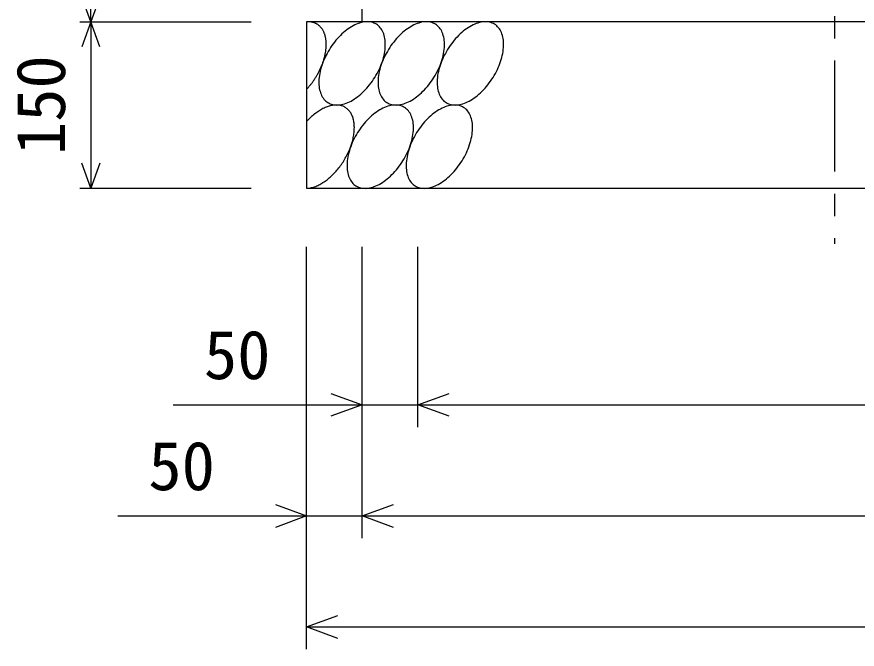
# Model space of a CAD drawing. Units: millimetres, scale not verified. Extents: x -16800 to 16800, y -5940 to 5940.
# Drawn here: x 6114 to 6870, y 2321 to 2890 of the extents above; entities that cross this region are included whole.
import ezdxf
from ezdxf.enums import TextEntityAlignment as Align

# ---------------------------------------------------------------- set-up
doc = ezdxf.new("R2010")
doc.units = ezdxf.units.MM
doc.header["$LTSCALE"] = 20
doc.linetypes.add('CHAIN1', pattern=[8, 5, -1, 1, -1])
for name, color, linetype, lineweight in [('0-0_DIM', 7, 'Continuous', 25), ('0-2_HATCH', 6, 'Continuous', 25), ('0-5_OUTLINE', 3, 'Continuous', 25)]:
    doc.layers.add(name, color=color, linetype=linetype, lineweight=lineweight)
doc.styles.add('ＭＳ ゴシック', font='')
doc.styles.get('ＭＳ ゴシック').set_extended_font_data('MS Gothic')

msp = doc.modelspace()

# ---------------------------------------------------------------- linework, layer by layer
at = {"layer": '0-0_DIM', "linetype": 'CHAIN1'}
msp.add_line((6850, 3810.65), (6850, 2685.65), dxfattribs=at)
at = {"layer": '0-0_DIM'}
for p, q in [((6180.8, 2885.65), (6180.8, 2985.65)), ((6170.8, 2885.65), (6325, 2885.65)), ((6180.8, 2885.65), (6180.8, 2735.65)), ((6170.8, 2735.65), (6325, 2735.65)), ((6375, 2320.63), (6375, 2682.98)), ((6425, 2420.63), (6425, 2682.98)), ((6475, 2520.63), (6475, 2682.98)), ((6255, 2540.63), (6475, 2540.63)), ((6475, 2540.63), (7525, 2540.63)), ((6205, 2440.63), (6425, 2440.63)), ((6425, 2440.63), (7575, 2440.63)), ((6375, 2340.63), (7625, 2340.63))]:
    msp.add_line(p, q, dxfattribs=at)
for points in [[(6189.01, 2908.2), (6180.8, 2885.65), (6172.59, 2908.2)], [(6189.01, 2863.1), (6180.8, 2885.65), (6172.59, 2863.1)], [(6189.01, 2758.2), (6180.8, 2735.65), (6172.59, 2758.2)], [(6396.81, 2550.89), (6425, 2540.63), (6396.81, 2530.37)], [(6503.19, 2530.37), (6475, 2540.63), (6503.19, 2550.89)], [(6346.81, 2450.89), (6375, 2440.63), (6346.81, 2430.37)], [(6453.19, 2430.37), (6425, 2440.63), (6453.19, 2450.89)], [(6403.19, 2330.37), (6375, 2340.63), (6403.19, 2350.89)]]:
    msp.add_lwpolyline(points, dxfattribs=at)
at = {"layer": '0-2_HATCH'}
for points in [[(6380.1, 2885.19), (6379.6, 2885.29), (6379.2, 2885.39), (6378.8, 2885.49), (6378.3, 2885.49), (6377.8, 2885.59), (6377.4, 2885.59), (6376.9, 2885.59), (6376.4, 2885.59), (6376, 2885.59), (6375.5, 2885.59), (6375, 2885.59)], [(6391.6, 2872.99), (6391.5, 2873.49), (6391.3, 2873.99), (6391.2, 2874.49), (6391, 2874.89), (6390.8, 2875.39), (6390.6, 2875.89), (6390.5, 2876.29), (6390.3, 2876.69), (6390, 2877.19), (6389.8, 2877.59), (6389.6, 2877.99), (6389.4, 2878.39), (6389.1, 2878.79), (6388.9, 2879.19), (6388.6, 2879.49), (6388.3, 2879.89), (6388.1, 2880.29), (6387.8, 2880.59), (6387.5, 2880.89), (6387.2, 2881.19), (6386.9, 2881.59), (6386.6, 2881.89), (6386.2, 2882.09), (6385.9, 2882.39), (6385.6, 2882.69), (6385.2, 2882.89), (6384.9, 2883.19), (6384.5, 2883.39), (6384.1, 2883.59), (6383.7, 2883.79), (6383.4, 2883.99), (6383, 2884.19), (6382.6, 2884.39), (6382.2, 2884.59), (6381.8, 2884.69), (6381.4, 2884.89), (6380.9, 2884.99), (6380.5, 2885.09), (6380.1, 2885.19)], [(6437.7, 2883.39), (6436.6, 2883.99), (6435.5, 2884.49), (6434.4, 2884.89), (6433.3, 2885.19), (6432, 2885.49), (6430.8, 2885.59), (6429.5, 2885.59), (6428.2, 2885.59), (6426.8, 2885.49), (6425.4, 2885.19), (6424, 2884.89), (6422.6, 2884.49), (6421.2, 2883.99), (6419.7, 2883.39), (6418.3, 2882.79), (6416.8, 2881.99), (6415.3, 2881.19), (6413.9, 2880.29), (6412.4, 2879.29), (6411, 2878.29), (6409.5, 2877.09), (6408.1, 2875.89), (6406.7, 2874.69), (6405.3, 2873.29), (6403.9, 2871.89), (6402.6, 2870.49), (6401.3, 2868.99), (6400, 2867.39), (6398.8, 2865.79), (6397.6, 2864.19), (6396.5, 2862.49), (6395.4, 2860.79), (6394.3, 2858.99), (6393.4, 2857.19), (6392.4, 2855.49), (6391.5, 2853.59), (6390.7, 2851.79), (6389.9, 2849.99), (6389.2, 2848.09)], [(6445.1, 2871.89), (6444.7, 2873.29), (6444.3, 2874.69), (6443.8, 2875.89), (6443.3, 2877.09), (6442.7, 2878.29), (6442, 2879.29), (6441.2, 2880.29), (6440.4, 2881.19), (6439.6, 2881.99), (6438.6, 2882.79), (6437.7, 2883.39)], [(6490.9, 2883.39), (6489.8, 2883.99), (6488.8, 2884.49), (6487.6, 2884.89), (6486.5, 2885.19), (6485.2, 2885.49), (6484, 2885.59), (6482.7, 2885.59), (6481.4, 2885.59), (6480, 2885.49), (6478.7, 2885.19), (6477.3, 2884.89), (6475.8, 2884.49), (6474.4, 2883.99), (6472.9, 2883.39), (6471.5, 2882.79), (6470, 2881.99), (6468.6, 2881.19), (6467.1, 2880.29), (6465.6, 2879.29), (6464.2, 2878.29), (6462.7, 2877.09), (6461.3, 2875.89), (6459.9, 2874.69), (6458.5, 2873.29), (6457.1, 2871.89), (6455.8, 2870.49), (6454.5, 2868.99), (6453.3, 2867.39), (6452, 2865.79), (6450.8, 2864.19), (6449.7, 2862.49), (6448.6, 2860.79), (6447.6, 2858.99), (6446.6, 2857.19), (6445.6, 2855.49), (6444.7, 2853.59), (6443.9, 2851.79), (6443.2, 2849.99), (6442.4, 2848.09)], [(6498.3, 2871.89), (6497.9, 2873.29), (6497.5, 2874.69), (6497, 2875.89), (6496.5, 2877.09), (6495.9, 2878.29), (6495.2, 2879.29), (6494.4, 2880.29), (6493.6, 2881.19), (6492.8, 2881.99), (6491.8, 2882.79), (6490.9, 2883.39)], [(6544.1, 2883.39), (6543, 2883.99), (6542, 2884.49), (6540.8, 2884.89), (6539.7, 2885.19), (6538.5, 2885.49), (6537.2, 2885.59), (6535.9, 2885.59), (6534.6, 2885.59), (6533.2, 2885.49), (6531.9, 2885.19), (6530.5, 2884.89), (6529, 2884.49), (6527.6, 2883.99), (6526.2, 2883.39), (6524.7, 2882.79), (6523.2, 2881.99), (6521.8, 2881.19), (6520.3, 2880.29), (6518.8, 2879.29), (6517.4, 2878.29), (6515.9, 2877.09), (6514.5, 2875.89), (6513.1, 2874.69), (6511.7, 2873.29), (6510.4, 2871.89), (6509, 2870.49), (6507.7, 2868.99), (6506.5, 2867.39), (6505.2, 2865.79), (6504, 2864.19), (6502.9, 2862.49), (6501.8, 2860.79), (6500.8, 2858.99), (6499.8, 2857.19), (6498.8, 2855.49), (6497.9, 2853.59), (6497.1, 2851.79), (6496.4, 2849.99), (6495.7, 2848.09)], [(6551.5, 2871.89), (6551.1, 2873.29), (6550.7, 2874.69), (6550.2, 2875.89), (6549.7, 2877.09), (6549.1, 2878.29), (6548.4, 2879.29), (6547.6, 2880.29), (6546.8, 2881.19), (6546, 2881.99), (6545.1, 2882.79), (6544.1, 2883.39)], [(6389.6, 2849.09), (6389.8, 2849.79), (6390, 2850.49), (6390.3, 2851.19), (6390.5, 2851.79), (6390.6, 2852.49), (6390.8, 2853.19), (6391, 2853.79), (6391.2, 2854.49), (6391.3, 2855.09), (6391.5, 2855.79), (6391.6, 2856.49), (6391.7, 2857.09), (6391.9, 2857.79), (6392, 2858.39), (6392.1, 2858.99), (6392.1, 2859.69), (6392.2, 2860.29), (6392.3, 2860.99), (6392.4, 2861.59), (6392.4, 2862.19), (6392.5, 2862.79), (6392.5, 2863.39), (6392.5, 2863.99), (6392.5, 2864.69), (6392.5, 2865.29), (6392.5, 2865.79), (6392.5, 2866.39), (6392.5, 2866.99), (6392.5, 2867.59), (6392.4, 2868.19), (6392.4, 2868.69), (6392.3, 2869.29), (6392.2, 2869.79), (6392.1, 2870.39), (6392.1, 2870.89), (6392, 2871.39), (6391.9, 2871.99), (6391.7, 2872.49), (6391.6, 2872.99)], [(6412, 2812.79), (6413.4, 2813.49), (6414.9, 2814.19), (6416.3, 2815.09), (6417.8, 2815.99), (6419.3, 2816.99), (6420.7, 2817.99), (6422.2, 2819.09), (6423.6, 2820.29), (6425, 2821.59), (6426.4, 2822.99), (6427.7, 2824.29), (6429.1, 2825.79), (6430.4, 2827.29), (6431.6, 2828.89), (6432.9, 2830.49), (6434.1, 2832.09), (6435.2, 2833.79), (6436.3, 2835.49), (6437.3, 2837.19), (6438.3, 2838.99), (6439.3, 2840.79), (6440.2, 2842.59), (6441, 2844.49), (6441.7, 2846.29), (6442.4, 2848.09), (6443.1, 2849.99), (6443.7, 2851.79), (6444.2, 2853.59), (6444.6, 2855.39), (6445, 2857.19), (6445.3, 2858.99), (6445.5, 2860.79), (6445.6, 2862.49), (6445.7, 2864.19), (6445.7, 2865.79), (6445.7, 2867.39), (6445.5, 2868.99), (6445.3, 2870.49), (6445.1, 2871.89)], [(6465.2, 2812.79), (6466.6, 2813.49), (6468.1, 2814.19), (6469.6, 2815.09), (6471, 2815.99), (6472.5, 2816.99), (6473.9, 2817.99), (6475.4, 2819.09), (6476.8, 2820.29), (6478.2, 2821.59), (6479.6, 2822.99), (6481, 2824.29), (6482.3, 2825.79), (6483.6, 2827.29), (6484.9, 2828.89), (6486.1, 2830.49), (6487.3, 2832.09), (6488.4, 2833.79), (6489.5, 2835.49), (6490.5, 2837.19), (6491.5, 2838.99), (6492.5, 2840.79), (6493.4, 2842.59), (6494.2, 2844.49), (6495, 2846.29), (6495.7, 2848.09), (6496.3, 2849.99), (6496.9, 2851.79), (6497.4, 2853.59), (6497.8, 2855.39), (6498.2, 2857.19), (6498.5, 2858.99), (6498.7, 2860.79), (6498.9, 2862.49), (6498.9, 2864.19), (6498.9, 2865.79), (6498.9, 2867.39), (6498.8, 2868.99), (6498.6, 2870.49), (6498.3, 2871.89)], [(6518.4, 2812.79), (6519.8, 2813.49), (6521.3, 2814.19), (6522.8, 2815.09), (6524.2, 2815.99), (6525.7, 2816.99), (6527.1, 2817.99), (6528.6, 2819.09), (6530, 2820.29), (6531.4, 2821.59), (6532.8, 2822.99), (6534.2, 2824.29), (6535.5, 2825.79), (6536.8, 2827.29), (6538.1, 2828.89), (6539.3, 2830.49), (6540.5, 2832.09), (6541.6, 2833.79), (6542.7, 2835.49), (6543.8, 2837.19), (6544.8, 2838.99), (6545.7, 2840.79), (6546.6, 2842.59), (6547.4, 2844.49), (6548.2, 2846.29), (6548.9, 2848.09), (6549.5, 2849.99), (6550.1, 2851.79), (6550.6, 2853.59), (6551, 2855.39), (6551.4, 2857.19), (6551.7, 2858.99), (6551.9, 2860.79), (6552.1, 2862.49), (6552.1, 2864.19), (6552.2, 2865.79), (6552.1, 2867.39), (6552, 2868.99), (6551.8, 2870.49), (6551.5, 2871.89)], [(6375, 2824.79), (6375.5, 2825.39), (6376, 2825.89), (6376.4, 2826.39), (6376.9, 2826.99), (6377.4, 2827.59), (6377.8, 2828.09), (6378.3, 2828.69), (6378.8, 2829.29), (6379.2, 2829.79), (6379.6, 2830.39), (6380.1, 2830.99), (6380.5, 2831.59), (6380.9, 2832.19), (6381.4, 2832.79), (6381.8, 2833.49), (6382.2, 2834.09), (6382.6, 2834.69), (6383, 2835.29), (6383.4, 2835.99), (6383.7, 2836.59), (6384.1, 2837.19), (6384.5, 2837.89), (6384.9, 2838.49), (6385.2, 2839.19), (6385.6, 2839.79), (6385.9, 2840.49), (6386.2, 2841.09), (6386.6, 2841.79), (6386.9, 2842.49), (6387.2, 2843.09), (6387.5, 2843.79), (6387.8, 2844.49), (6388.1, 2845.09), (6388.3, 2845.79), (6388.6, 2846.49), (6388.9, 2847.09), (6389.1, 2847.79), (6389.4, 2848.49), (6389.6, 2849.09)], [(6389.2, 2848.09), (6388.6, 2846.29), (6388, 2844.49), (6387.5, 2842.59), (6387.1, 2840.79), (6386.7, 2838.99), (6386.4, 2837.29), (6386.2, 2835.49), (6386, 2833.79), (6386, 2832.09), (6385.9, 2830.49), (6386, 2828.89), (6386.1, 2827.29), (6386.3, 2825.79), (6386.6, 2824.29), (6387, 2822.99), (6387.4, 2821.59), (6387.9, 2820.39), (6388.4, 2819.09), (6389, 2817.99), (6389.7, 2816.99), (6390.5, 2815.99), (6391.3, 2815.09), (6392.1, 2814.19), (6393.1, 2813.49), (6394, 2812.79), (6395.1, 2812.29), (6396.1, 2811.79), (6397.3, 2811.39), (6398.4, 2810.99), (6399.7, 2810.79), (6400.9, 2810.69), (6402.2, 2810.59), (6403.5, 2810.69), (6404.9, 2810.79), (6406.2, 2810.99), (6407.6, 2811.39), (6409.1, 2811.79), (6410.5, 2812.29), (6412, 2812.79)], [(6442.4, 2848.09), (6441.8, 2846.29), (6441.2, 2844.49), (6440.7, 2842.59), (6440.3, 2840.79), (6439.9, 2838.99), (6439.6, 2837.29), (6439.4, 2835.49), (6439.3, 2833.79), (6439.2, 2832.09), (6439.2, 2830.49), (6439.2, 2828.89), (6439.3, 2827.29), (6439.6, 2825.79), (6439.8, 2824.29), (6440.2, 2822.99), (6440.6, 2821.59), (6441.1, 2820.39), (6441.6, 2819.09), (6442.2, 2817.99), (6442.9, 2816.99), (6443.7, 2815.99), (6444.5, 2815.09), (6445.3, 2814.19), (6446.3, 2813.49), (6447.2, 2812.79), (6448.3, 2812.29), (6449.3, 2811.79), (6450.5, 2811.39), (6451.6, 2810.99), (6452.9, 2810.79), (6454.1, 2810.69), (6455.4, 2810.59), (6456.7, 2810.69), (6458.1, 2810.79), (6459.5, 2810.99), (6460.9, 2811.39), (6462.3, 2811.79), (6463.7, 2812.29), (6465.2, 2812.79)], [(6495.7, 2848.09), (6495, 2846.29), (6494.4, 2844.49), (6493.9, 2842.59), (6493.5, 2840.79), (6493.1, 2838.99), (6492.8, 2837.29), (6492.6, 2835.49), (6492.5, 2833.79), (6492.4, 2832.09), (6492.4, 2830.49), (6492.4, 2828.89), (6492.6, 2827.29), (6492.8, 2825.79), (6493, 2824.29), (6493.4, 2822.99), (6493.8, 2821.59), (6494.3, 2820.39), (6494.8, 2819.09), (6495.4, 2817.99), (6496.1, 2816.99), (6496.9, 2815.99), (6497.7, 2815.09), (6498.5, 2814.19), (6499.5, 2813.49), (6500.4, 2812.79), (6501.5, 2812.29), (6502.6, 2811.79), (6503.7, 2811.39), (6504.9, 2810.99), (6506.1, 2810.79), (6507.3, 2810.69), (6508.6, 2810.59), (6509.9, 2810.69), (6511.3, 2810.79), (6512.7, 2810.99), (6514.1, 2811.39), (6515.5, 2811.79), (6516.9, 2812.29), (6518.4, 2812.79)], [(6415, 2802.89), (6414.6, 2803.59), (6414.1, 2804.29), (6413.7, 2804.89), (6413.2, 2805.49), (6412.6, 2806.09), (6412.1, 2806.59), (6411.5, 2807.19), (6410.9, 2807.59), (6410.3, 2808.09), (6409.7, 2808.49), (6409, 2808.89), (6408.4, 2809.19), (6407.7, 2809.49), (6406.9, 2809.79), (6406.2, 2809.99), (6405.4, 2810.19), (6404.7, 2810.39), (6403.9, 2810.49), (6403.1, 2810.59), (6402.2, 2810.59), (6401.4, 2810.59), (6400.6, 2810.59), (6399.7, 2810.59), (6398.8, 2810.49), (6397.9, 2810.29), (6397, 2810.09), (6396.1, 2809.89), (6395.2, 2809.69), (6394.3, 2809.39), (6393.4, 2809.09), (6392.5, 2808.69), (6391.5, 2808.29), (6390.6, 2807.89), (6389.6, 2807.39), (6388.7, 2806.89), (6387.8, 2806.39), (6386.8, 2805.79), (6385.9, 2805.19), (6384.9, 2804.59)], [(6463, 2808.49), (6461.9, 2808.99), (6460.9, 2809.49), (6459.7, 2809.89), (6458.6, 2810.19), (6457.4, 2810.49), (6456.1, 2810.59), (6454.8, 2810.59), (6453.5, 2810.59), (6452.1, 2810.49), (6450.8, 2810.19), (6449.4, 2809.89), (6447.9, 2809.49), (6446.5, 2808.99), (6445.1, 2808.49), (6443.6, 2807.79), (6442.1, 2806.99), (6440.7, 2806.19), (6439.2, 2805.29), (6437.7, 2804.29), (6436.3, 2803.29), (6434.8, 2802.09), (6433.4, 2800.89), (6432, 2799.69), (6430.6, 2798.29), (6429.3, 2796.89), (6427.9, 2795.49), (6426.6, 2793.99), (6425.4, 2792.39), (6424.1, 2790.79), (6423, 2789.19), (6421.8, 2787.49), (6420.7, 2785.79), (6419.7, 2783.99), (6418.7, 2782.29), (6417.7, 2780.49), (6416.9, 2778.59), (6416, 2776.79), (6415.3, 2774.99), (6414.6, 2773.09)], [(6470.4, 2796.89), (6470, 2798.29), (6469.6, 2799.69), (6469.1, 2800.89), (6468.6, 2802.09), (6468, 2803.29), (6467.3, 2804.29), (6466.5, 2805.29), (6465.7, 2806.19), (6464.9, 2806.99), (6464, 2807.79), (6463, 2808.49)], [(6516.2, 2808.49), (6515.2, 2808.99), (6514.1, 2809.49), (6513, 2809.89), (6511.8, 2810.19), (6510.6, 2810.49), (6509.3, 2810.59), (6508, 2810.59), (6506.7, 2810.59), (6505.4, 2810.49), (6504, 2810.19), (6502.6, 2809.89), (6501.2, 2809.49), (6499.7, 2808.99), (6498.3, 2808.49), (6496.8, 2807.79), (6495.3, 2806.99), (6493.9, 2806.19), (6492.4, 2805.29), (6490.9, 2804.29), (6489.5, 2803.29), (6488, 2802.09), (6486.6, 2800.89), (6485.2, 2799.69), (6483.8, 2798.29), (6482.5, 2796.89), (6481.1, 2795.49), (6479.8, 2793.99), (6478.6, 2792.39), (6477.3, 2790.79), (6476.2, 2789.19), (6475, 2787.49), (6473.9, 2785.79), (6472.9, 2783.99), (6471.9, 2782.29), (6470.9, 2780.49), (6470.1, 2778.59), (6469.2, 2776.79), (6468.5, 2774.99), (6467.8, 2773.09)], [(6523.6, 2796.89), (6523.3, 2798.29), (6522.8, 2799.69), (6522.4, 2800.89), (6521.8, 2802.09), (6521.2, 2803.29), (6520.5, 2804.29), (6519.8, 2805.29), (6519, 2806.19), (6518.1, 2806.99), (6517.2, 2807.79), (6516.2, 2808.49)], [(6384.9, 2804.59), (6384, 2803.99), (6383.1, 2803.29), (6382.1, 2802.49), (6381.2, 2801.79), (6380.3, 2800.99), (6379.4, 2800.19), (6378.5, 2799.39), (6377.6, 2798.49), (6376.7, 2797.59), (6375.9, 2796.69), (6375, 2795.79)], [(6409, 2761.49), (6409.7, 2762.69), (6410.3, 2763.79), (6410.9, 2764.99), (6411.5, 2766.09), (6412.1, 2767.29), (6412.6, 2768.49), (6413.2, 2769.59), (6413.7, 2770.79), (6414.1, 2771.99), (6414.6, 2773.19), (6415, 2774.39), (6415.4, 2775.49), (6415.7, 2776.69), (6416.1, 2777.89), (6416.4, 2779.09), (6416.7, 2780.19), (6416.9, 2781.39), (6417.1, 2782.49), (6417.3, 2783.69), (6417.5, 2784.79), (6417.6, 2785.89), (6417.7, 2786.99), (6417.8, 2788.09), (6417.8, 2789.19), (6417.9, 2790.29), (6417.8, 2791.29), (6417.8, 2792.29), (6417.7, 2793.29), (6417.6, 2794.29), (6417.5, 2795.29), (6417.3, 2796.19), (6417.1, 2797.19), (6416.9, 2798.09), (6416.7, 2798.89), (6416.4, 2799.79), (6416.1, 2800.59), (6415.7, 2801.39), (6415.4, 2802.09), (6415, 2802.89)], [(6437.3, 2737.79), (6438.7, 2738.49), (6440.2, 2739.19), (6441.7, 2740.09), (6443.1, 2740.99), (6444.6, 2741.99), (6446, 2742.99), (6447.5, 2744.19), (6448.9, 2745.39), (6450.3, 2746.59), (6451.7, 2747.99), (6453.1, 2749.39), (6454.4, 2750.79), (6455.7, 2752.29), (6457, 2753.89), (6458.2, 2755.49), (6459.4, 2757.09), (6460.5, 2758.79), (6461.6, 2760.49), (6462.7, 2762.29), (6463.7, 2763.99), (6464.6, 2765.79), (6465.5, 2767.59), (6466.3, 2769.49), (6467.1, 2771.29), (6467.8, 2773.09), (6468.4, 2774.99), (6469, 2776.79), (6469.5, 2778.59), (6469.9, 2780.49), (6470.3, 2782.29), (6470.6, 2783.99), (6470.8, 2785.79), (6471, 2787.49), (6471.1, 2789.19), (6471.1, 2790.79), (6471, 2792.39), (6470.9, 2793.99), (6470.7, 2795.49), (6470.4, 2796.89)], [(6490.5, 2737.79), (6491.9, 2738.49), (6493.4, 2739.19), (6494.9, 2740.09), (6496.3, 2740.99), (6497.8, 2741.99), (6499.3, 2742.99), (6500.7, 2744.19), (6502.1, 2745.39), (6503.5, 2746.59), (6504.9, 2747.99), (6506.3, 2749.39), (6507.6, 2750.79), (6508.9, 2752.29), (6510.2, 2753.89), (6511.4, 2755.49), (6512.6, 2757.09), (6513.7, 2758.79), (6514.8, 2760.49), (6515.9, 2762.29), (6516.9, 2763.99), (6517.8, 2765.79), (6518.7, 2767.59), (6519.5, 2769.49), (6520.3, 2771.29), (6521, 2773.09), (6521.6, 2774.99), (6522.2, 2776.79), (6522.7, 2778.59), (6523.1, 2780.49), (6523.5, 2782.29), (6523.8, 2783.99), (6524, 2785.79), (6524.2, 2787.49), (6524.3, 2789.19), (6524.3, 2790.79), (6524.2, 2792.39), (6524.1, 2793.99), (6523.9, 2795.49), (6523.6, 2796.89)], [(6414.6, 2773.09), (6413.9, 2771.29), (6413.4, 2769.49), (6412.8, 2767.59), (6412.4, 2765.79), (6412, 2763.99), (6411.7, 2762.29), (6411.5, 2760.49), (6411.4, 2758.79), (6411.3, 2757.09), (6411.3, 2755.49), (6411.3, 2753.89), (6411.5, 2752.29), (6411.7, 2750.79), (6411.9, 2749.39), (6412.3, 2747.99), (6412.7, 2746.59), (6413.2, 2745.39), (6413.7, 2744.19), (6414.4, 2742.99), (6415, 2741.99), (6415.8, 2740.99), (6416.6, 2740.09), (6417.5, 2739.19), (6418.4, 2738.49), (6419.3, 2737.79), (6420.4, 2737.29), (6421.5, 2736.79), (6422.6, 2736.39), (6423.8, 2736.09), (6425, 2735.79), (6426.2, 2735.69), (6427.5, 2735.59), (6428.8, 2735.69), (6430.2, 2735.79), (6431.6, 2736.09), (6433, 2736.39), (6434.4, 2736.79), (6435.8, 2737.29), (6437.3, 2737.79)], [(6467.8, 2773.09), (6467.1, 2771.29), (6466.6, 2769.49), (6466.1, 2767.59), (6465.6, 2765.79), (6465.3, 2763.99), (6465, 2762.29), (6464.7, 2760.49), (6464.6, 2758.79), (6464.5, 2757.09), (6464.5, 2755.49), (6464.5, 2753.89), (6464.7, 2752.29), (6464.9, 2750.79), (6465.1, 2749.39), (6465.5, 2747.99), (6465.9, 2746.59), (6466.4, 2745.39), (6466.9, 2744.19), (6467.6, 2742.99), (6468.2, 2741.99), (6469, 2740.99), (6469.8, 2740.09), (6470.7, 2739.19), (6471.6, 2738.49), (6472.6, 2737.79), (6473.6, 2737.29), (6474.7, 2736.79), (6475.8, 2736.39), (6477, 2736.09), (6478.2, 2735.79), (6479.4, 2735.69), (6480.7, 2735.59), (6482, 2735.69), (6483.4, 2735.79), (6484.8, 2736.09), (6486.2, 2736.39), (6487.6, 2736.79), (6489, 2737.29), (6490.5, 2737.79)], [(6375, 2735.69), (6375.9, 2735.69), (6376.7, 2735.79), (6377.6, 2735.89), (6378.5, 2736.09), (6379.4, 2736.29), (6380.3, 2736.49), (6381.2, 2736.79), (6382.1, 2737.09), (6383.1, 2737.39), (6384, 2737.79), (6384.9, 2738.19), (6385.9, 2738.69), (6386.8, 2739.19), (6387.8, 2739.69), (6388.7, 2740.19), (6389.6, 2740.79), (6390.6, 2741.39), (6391.5, 2742.09), (6392.5, 2742.69), (6393.4, 2743.39), (6394.3, 2744.19), (6395.2, 2744.99), (6396.1, 2745.69), (6397, 2746.59), (6397.9, 2747.39), (6398.8, 2748.29), (6399.7, 2749.19), (6400.6, 2750.09), (6401.4, 2751.09), (6402.2, 2751.99), (6403.1, 2752.99), (6403.9, 2753.99), (6404.7, 2754.99), (6405.4, 2756.09), (6406.2, 2757.09), (6406.9, 2758.19), (6407.7, 2759.29), (6408.4, 2760.39), (6409, 2761.49)]]:
    msp.add_lwpolyline(points, dxfattribs=at)
at = {"layer": '0-5_OUTLINE'}
for p, q in [((6425, 2885.65), (6425, 2985.65)), ((7625, 2885.65), (6375, 2885.65)), ((6375, 2885.65), (6375, 2735.65))]:
    msp.add_line(p, q, dxfattribs=at)
msp.add_lwpolyline([(6375, 2735.65), (7625, 2735.65), (7625, 2885.65)], dxfattribs=at)

# ---------------------------------------------------------------- texts
at = {"layer": '0-0_DIM', "style": 'ＭＳ ゴシック'}
msp.add_text('150', height=43.99, rotation=90, dxfattribs=at).set_placement((6170.8, 2765.65), align=Align.BOTTOM_LEFT)
for p in [(6282.56, 2550.63), (6232.56, 2450.63)]:
    msp.add_text('50', height=43.99, dxfattribs=at).set_placement(p, align=Align.BOTTOM_LEFT)

doc.saveas('drawing.dxf')
